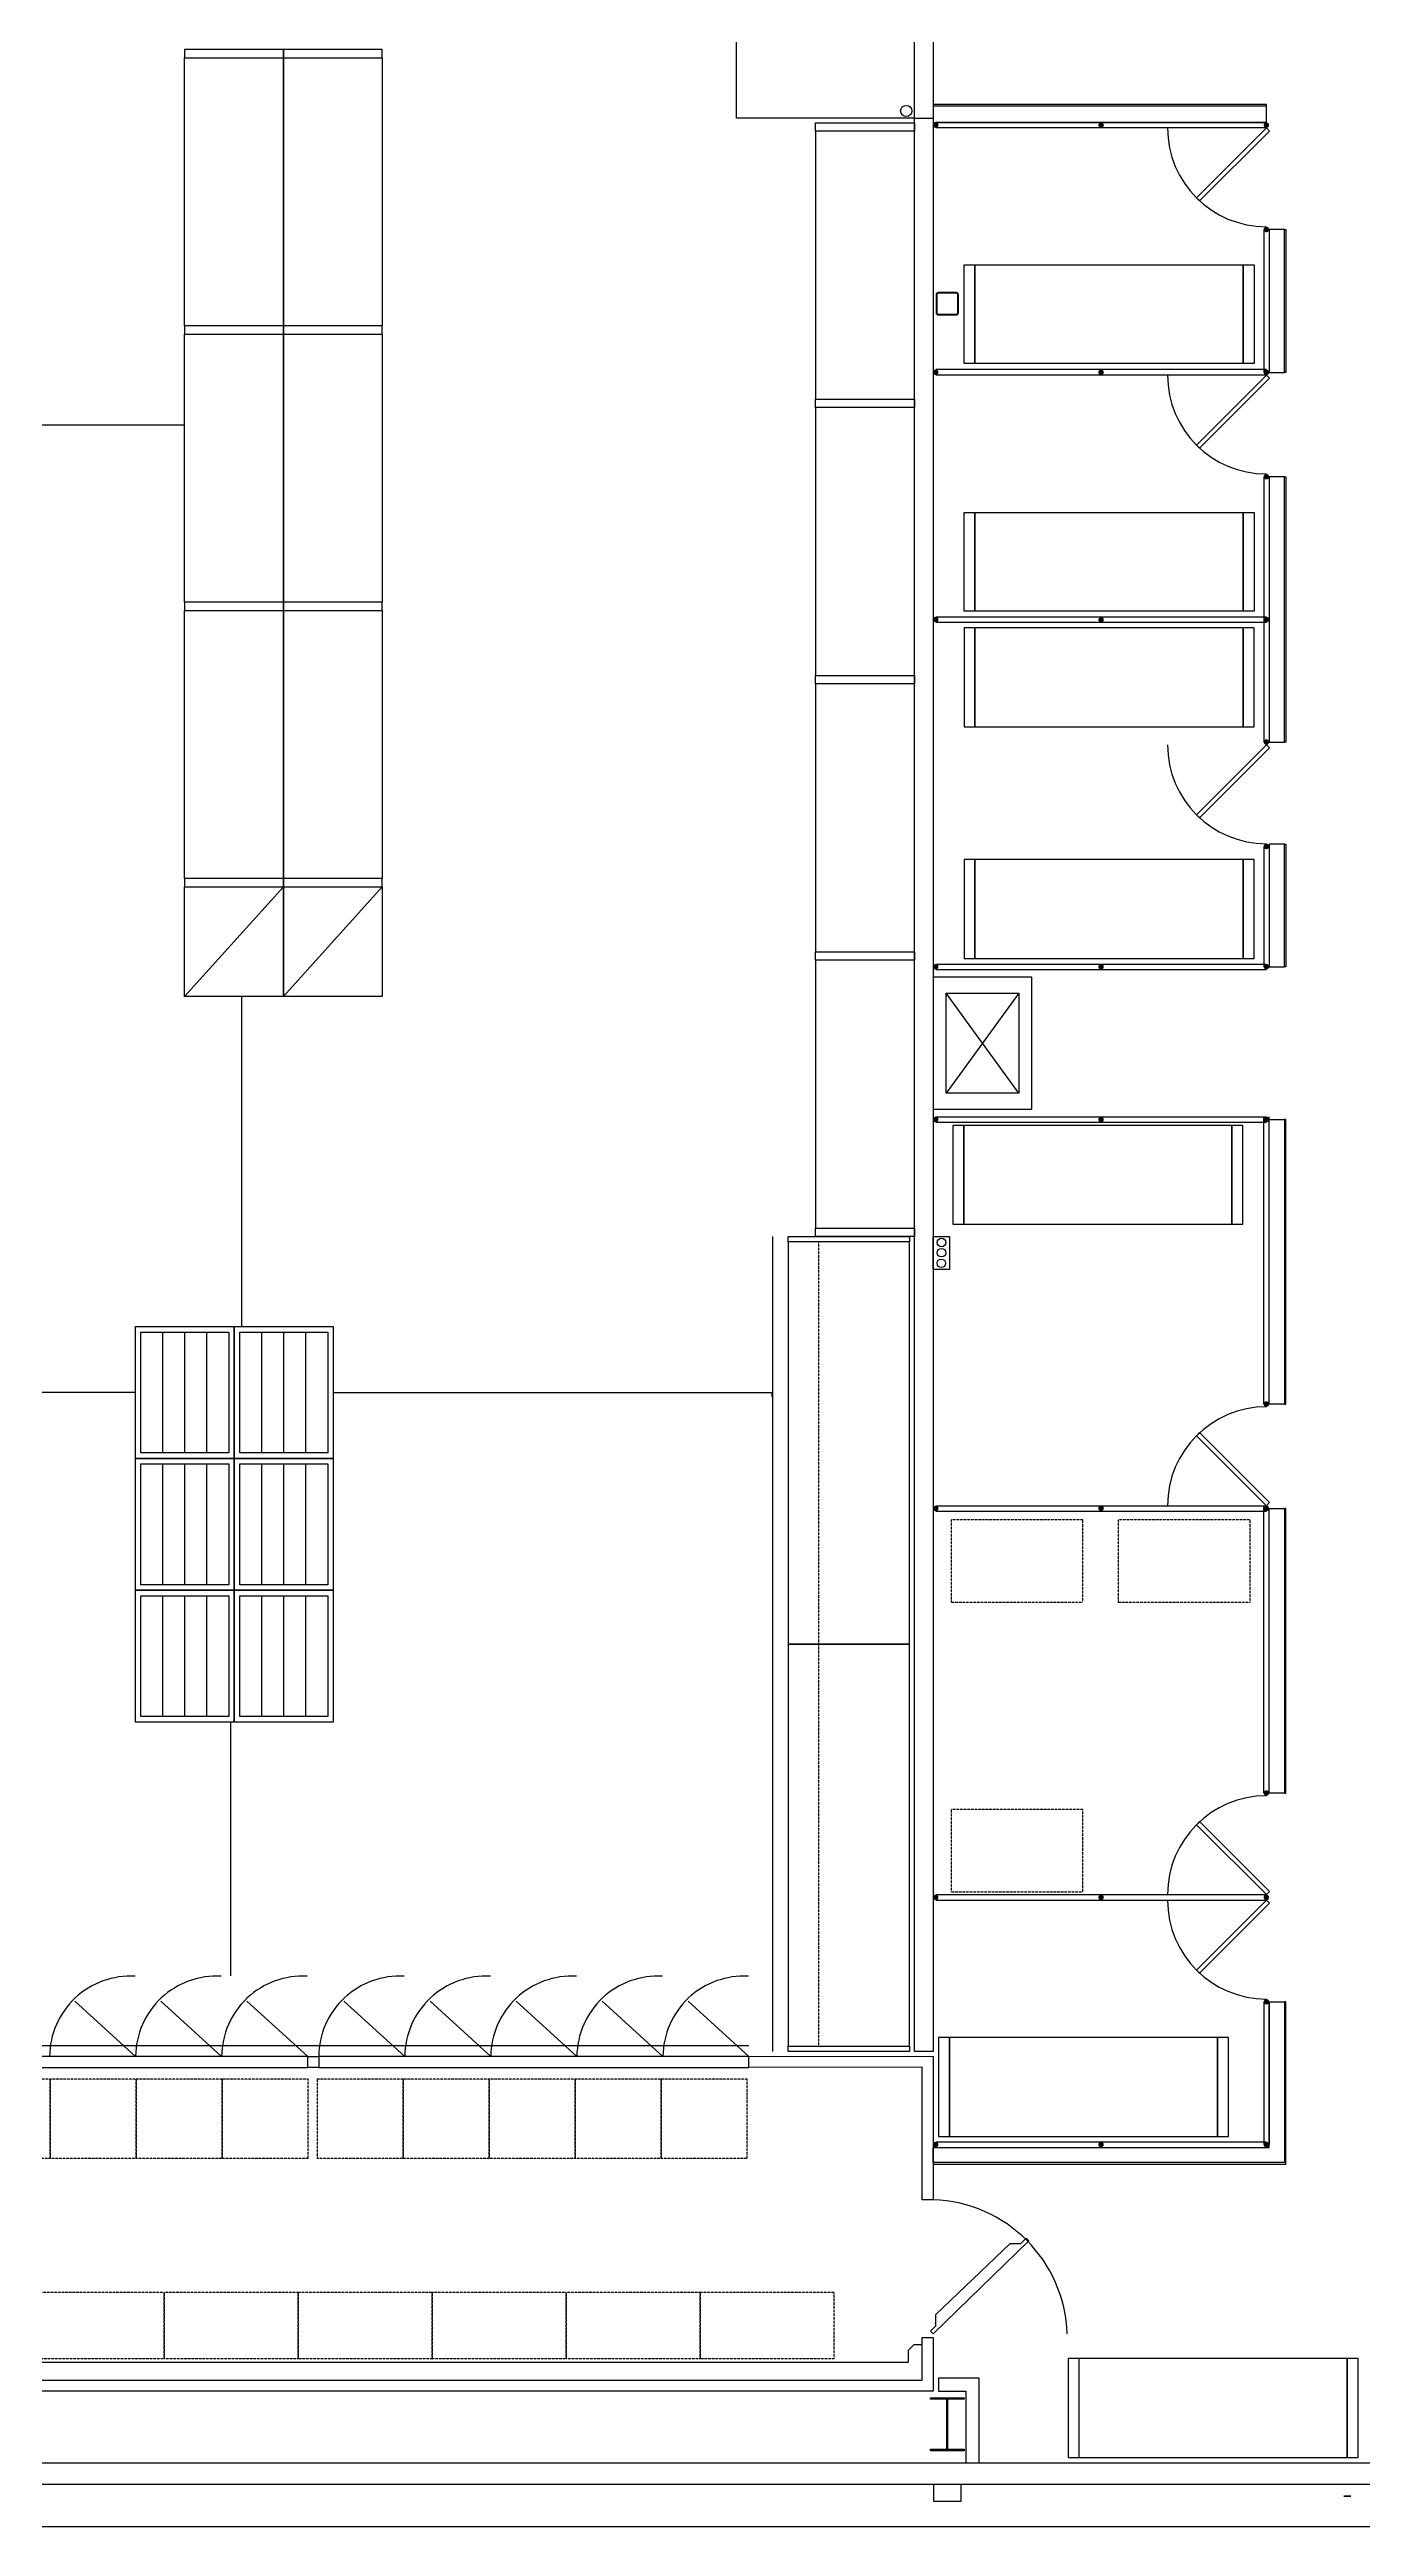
# Model space of a CAD drawing. Header units: millimetres. Extents: x -155 to 94595, y -3153 to 63413.
# Drawn here: x 65223 to 77174, y 116 to 22660 of the extents above; entities that cross this region are included whole.
import ezdxf

# ---------------------------------------------------------------- set-up
doc = ezdxf.new("R2010")
doc.units = ezdxf.units.MM
for name, pattern in [('REFERENCIA CAMPECHE$0$Ca-mx-xgroc$0$DASHED2', [0.375, 0.25, -0.125]), ('REFERENCIA CAMPECHE$0$SO-BASE1$0$HIDDEN2', [0.1875, 0.125, -0.0625]), ('TRATTEGGIATA2', [0.375, 0.25, -0.125])]:
    doc.linetypes.add(name, pattern=pattern)
for name, color, linetype in [('2', 193, 'Continuous'), ('3', 145, 'Continuous'), ('4', 251, 'Continuous'), ('5', 1, 'TRATTEGGIATA2'), ('6', 253, 'Continuous'), ('door', 252, 'Continuous'), ('int', 185, 'Continuous'), ('section', 2, 'Continuous'), ('wall', 5, 'Continuous')]:
    doc.layers.add(name, color=color, linetype=linetype)
doc.styles.add('REFERENCIA CAMPECHE$0$LETRITAS', font='ROMAN1.shx', dxfattribs={"width": 1.2, "height": 0.225})
doc.dimstyles.new('arch', dxfattribs={"dimtxt": 0.18, "dimasz": 0.18, "dimexe": 0.18, "dimexo": 0.0625, "dimgap": 0.09, "dimtad": 0, "dimtih": 1, "dimtoh": 1, "dimdec": 4, "dimzin": 0, "dimdsep": 46, "dimtxsty": 'Standard', "dimblk": 'OBLIQUE', "dimcen": 0.09, "dimclrt": 256, "dimadec": 0, "dimazin": 0, "dimtfac": 1, "dimtdec": 4, "dimtofl": 0, "dimtmove": 0, "dimatfit": 3, "dimldrblk": 'OBLIQUE', "dimfxl": 1, "dimtolj": 1, "dimtzin": 0, "dimarcsym": 0})

# ---------------------------------------------------------------- blocks, each defined once
blk = doc.blocks.new('_Oblique')
at = {"color": 0, "linetype": 'ByBlock', "lineweight": -2}
blk.add_line((-0.5, -0.5), (0.5, 0.5), dxfattribs=at)
blk = doc.blocks.new('*D197')
at = {"layer": '6', "color": 0, "lineweight": -2}
blk.add_line((66452, 19242), (64652, 19242), dxfattribs=at)
at = {"layer": 'Defpoints', "color": 0}
for p in [(64652, 19242), (64652, 19242), (66452, 19242)]:
    blk.add_point(p, dxfattribs=at)
at = {"layer": '6', "color": 0, "lineweight": -2, "xscale": 0.3, "yscale": 0.3, "zscale": 0.3, "rotation": 180}
blk.add_blockref('_Oblique', (64652, 19242), dxfattribs=at)
at = {"layer": '6', "color": 0, "lineweight": -2, "xscale": 0.3, "yscale": 0.3, "zscale": 0.3}
blk.add_blockref('_Oblique', (66452, 19242), dxfattribs=at)
at = {"layer": '6', "insert": (65552, 19242), "char_height": 0.225, "attachment_point": 5, "style": 'REFERENCIA CAMPECHE$0$LETRITAS'}
blk.add_mtext('\\A1;1800.00', dxfattribs=at)
blk = doc.blocks.new('*D220')
at = {"layer": '6', "color": 0, "lineweight": -2}
blk.add_line((66873, 5128), (66873, 7437), dxfattribs=at)
at = {"layer": 'Defpoints', "color": 0}
for p in [(66873, 7437), (66873, 7437), (66873, 5128)]:
    blk.add_point(p, dxfattribs=at)
at = {"layer": '6', "color": 0, "lineweight": -2, "xscale": 0.3, "yscale": 0.3, "zscale": 0.3}
for p, rotation in [((66873, 7437), 90), ((66873, 5128), 270)]:
    blk.add_blockref('_Oblique', p, dxfattribs=dict(at, rotation=rotation))
at = {"layer": '6', "insert": (66873, 6282), "char_height": 0.225, "attachment_point": 5, "rotation": 90, "style": 'REFERENCIA CAMPECHE$0$LETRITAS'}
blk.add_mtext('\\A1;2309.32', dxfattribs=at)
blk = doc.blocks.new('*D221')
at = {"layer": '6', "color": 0, "lineweight": -2}
blk.add_line((66973, 11037), (66973, 14040), dxfattribs=at)
at = {"layer": 'Defpoints', "color": 0}
for p in [(66973, 14040), (66973, 14040), (67662, 11037)]:
    blk.add_point(p, dxfattribs=at)
at = {"layer": '6', "color": 0, "lineweight": -2, "xscale": 0.3, "yscale": 0.3, "zscale": 0.3}
for p, rotation in [((66973, 14040), 90), ((66973, 11037), 270)]:
    blk.add_blockref('_Oblique', p, dxfattribs=dict(at, rotation=rotation))
at = {"layer": '6', "insert": (66973, 12539), "char_height": 0.225, "attachment_point": 5, "rotation": 90, "style": 'REFERENCIA CAMPECHE$0$LETRITAS'}
blk.add_mtext('\\A1;3003.01', dxfattribs=at)
blk = doc.blocks.new('*D343')
at = {"layer": '6', "color": 0, "lineweight": -2}
blk.add_line((66005, 10437), (64004, 10437), dxfattribs=at)
at = {"layer": 'Defpoints', "color": 0}
for p in [(64004, 10437), (64004, 10437), (66005, 10437)]:
    blk.add_point(p, dxfattribs=at)
at = {"layer": '6', "color": 0, "lineweight": -2, "xscale": 0.3, "yscale": 0.3, "zscale": 0.3, "rotation": 180}
blk.add_blockref('_Oblique', (64004, 10437), dxfattribs=at)
at = {"layer": '6', "color": 0, "lineweight": -2, "xscale": 0.3, "yscale": 0.3, "zscale": 0.3}
blk.add_blockref('_Oblique', (66005, 10437), dxfattribs=at)
at = {"layer": '6', "insert": (65004, 10437), "char_height": 0.225, "attachment_point": 5, "style": 'REFERENCIA CAMPECHE$0$LETRITAS'}
blk.add_mtext('\\A1;2000.87', dxfattribs=at)
blk = doc.blocks.new('*D344')
at = {"layer": '6', "color": 0, "lineweight": -2}
for p, q in [((67805, 10438), (67805, 10438)), ((67805, 10438), (71802, 10438)), ((71802, 10397), (71802, 10438))]:
    blk.add_line(p, q, dxfattribs=at)
at = {"layer": 'Defpoints', "color": 0}
for p in [(67805, 10438), (71802, 10438), (71802, 10396)]:
    blk.add_point(p, dxfattribs=at)
at = {"layer": '6', "color": 0, "lineweight": -2, "xscale": 0.36, "yscale": 0.36, "zscale": 0.36, "rotation": 180}
blk.add_blockref('_Oblique', (67805, 10438), dxfattribs=at)
at = {"layer": '6', "color": 0, "lineweight": -2, "xscale": 0.36, "yscale": 0.36, "zscale": 0.36}
blk.add_blockref('_Oblique', (71802, 10438), dxfattribs=at)
at = {"layer": '6', "insert": (69803, 10438), "char_height": 0.225, "attachment_point": 5, "style": 'REFERENCIA CAMPECHE$0$LETRITAS'}
blk.add_mtext('\\A1;3997.09', dxfattribs=at)
blk = doc.blocks.new('*D355')
at = {"layer": '6', "color": 0, "lineweight": -2}
for p, q in [((73094, 25037), (71477, 25037)), ((71477, 22037), (71477, 25037)), ((73094, 22037), (71477, 22037))]:
    blk.add_line(p, q, dxfattribs=at)
at = {"layer": 'Defpoints', "color": 0}
for p in [(71477, 25037), (73095, 25037), (73095, 22037)]:
    blk.add_point(p, dxfattribs=at)
at = {"layer": '6', "color": 0, "lineweight": -2, "xscale": 0.36, "yscale": 0.36, "zscale": 0.36}
for p, rotation in [((71477, 25037), 90), ((71477, 22037), 270)]:
    blk.add_blockref('_Oblique', p, dxfattribs=dict(at, rotation=rotation))
at = {"layer": '6', "insert": (71477, 23537), "char_height": 0.225, "attachment_point": 5, "rotation": 90, "style": 'REFERENCIA CAMPECHE$0$LETRITAS'}
blk.add_mtext('\\A1;3000.00', dxfattribs=at)

msp = doc.modelspace()

# ---------------------------------------------------------------- linework, layer by layer
at = {"layer": '2'}
for p, q in [((66451.775, 20145.525), (66451.775, 22583.925)), ((66451.775, 22583.925), (67351.775, 22583.925)), ((67351.775, 20145.525), (67351.775, 22583.925)), ((67351.775, 22583.925), (68251.775, 22583.925)), ((67351.775, 22583.925), (67351.775, 20145.525)), ((68251.775, 22583.925), (68251.775, 20145.525)), ((73094.852, 21916.41), (72194.852, 21916.41)), ((72194.852, 21916.41), (72194.852, 19478.01)), ((73094.852, 19478.01), (73094.852, 21916.41)), ((67351.775, 20145.525), (66451.775, 20145.525)), ((66451.775, 17630.925), (66451.775, 20069.325)), ((66451.775, 20069.325), (67351.775, 20069.325)), ((68251.775, 20145.525), (67351.775, 20145.525)), ((67351.775, 17630.925), (67351.775, 20069.325)), ((67351.775, 20069.325), (68251.775, 20069.325)), ((67351.775, 20069.325), (67351.775, 17630.925)), ((68251.775, 20069.325), (68251.775, 17630.925)), ((72194.852, 19478.01), (73094.852, 19478.01)), ((73094.852, 19401.81), (72194.852, 19401.81)), ((72194.852, 19401.81), (72194.852, 16963.41)), ((73094.852, 16963.41), (73094.852, 19401.81)), ((67351.775, 17630.925), (66451.775, 17630.925)), ((68251.775, 17630.925), (67351.775, 17630.925)), ((66451.775, 15116.325), (66451.775, 17554.725)), ((66451.775, 17554.725), (67351.775, 17554.725)), ((67351.775, 15116.325), (67351.775, 17554.725)), ((67351.775, 17554.725), (68251.775, 17554.725)), ((67351.775, 17554.725), (67351.775, 15116.325)), ((68251.775, 17554.725), (68251.775, 15116.325)), ((72194.852, 16963.41), (73094.852, 16963.41)), ((73094.852, 16887.21), (72194.852, 16887.21)), ((72194.852, 16887.21), (72194.852, 14448.81)), ((73094.852, 14448.81), (73094.852, 16887.21)), ((67351.775, 15116.325), (66451.775, 15116.325)), ((68251.775, 15116.325), (67351.775, 15116.325)), ((66451.775, 14040.125), (66451.775, 15040.125)), ((66451.775, 15040.125), (67351.775, 15040.125)), ((67351.775, 15040.125), (66451.775, 14040.125)), ((67351.775, 14040.125), (67351.775, 15040.125)), ((67351.775, 15040.125), (68251.775, 15040.125)), ((68251.775, 15040.125), (67351.775, 14040.125)), ((67351.775, 15040.125), (67351.775, 14040.125)), ((68251.775, 15040.125), (68251.775, 14040.125)), ((72194.852, 14448.81), (73094.852, 14448.81)), ((73094.852, 14372.61), (72194.852, 14372.61)), ((72194.852, 14372.61), (72194.852, 11934.21)), ((73094.852, 11934.21), (73094.852, 14372.61)), ((67351.775, 14040.125), (66451.775, 14040.125)), ((68251.775, 14040.125), (67351.775, 14040.125)), ((72194.852, 11934.21), (73094.852, 11934.21)), ((66004.775, 9837.114), (66004.775, 11037.114)), ((66004.775, 11037.114), (66904.775, 11037.114)), ((66054.775, 9887.114), (66054.775, 10987.114)), ((66054.775, 10987.114), (66854.775, 10987.114)), ((66254.775, 9887.114), (66254.775, 10987.114)), ((66454.775, 9887.114), (66454.775, 10987.114)), ((66654.775, 9887.114), (66654.775, 10987.114)), ((66854.775, 10987.114), (66854.775, 9887.114)), ((66904.775, 9837.114), (66904.775, 11037.114)), ((66904.775, 11037.114), (67804.775, 11037.114)), ((66904.775, 11037.114), (66904.775, 9837.114)), ((66954.775, 9887.114), (66954.775, 10987.114)), ((66954.775, 10987.114), (67754.775, 10987.114)), ((67154.775, 9887.114), (67154.775, 10987.114)), ((67354.775, 9887.114), (67354.775, 10987.114)), ((67554.775, 9887.114), (67554.775, 10987.114)), ((67754.775, 10987.114), (67754.775, 9887.114)), ((67804.775, 11037.114), (67804.775, 9837.114)), ((66004.775, 8637.114), (66004.775, 9837.114)), ((66004.775, 9837.114), (66904.775, 9837.114)), ((66904.775, 9837.114), (66004.775, 9837.114)), ((66854.775, 9887.114), (66054.775, 9887.114)), ((66054.775, 8687.114), (66054.775, 9787.114)), ((66054.775, 9787.114), (66854.775, 9787.114)), ((66254.775, 8687.114), (66254.775, 9787.114)), ((66454.775, 8687.114), (66454.775, 9787.114)), ((66654.775, 8687.114), (66654.775, 9787.114)), ((66854.775, 9787.114), (66854.775, 8687.114)), ((66904.775, 8637.114), (66904.775, 9837.114)), ((66904.775, 9837.114), (67804.775, 9837.114)), ((66904.775, 9837.114), (66904.775, 8637.114)), ((67804.775, 9837.114), (66904.775, 9837.114)), ((67754.775, 9887.114), (66954.775, 9887.114)), ((66954.775, 8687.114), (66954.775, 9787.114)), ((66954.775, 9787.114), (67754.775, 9787.114)), ((67154.775, 8687.114), (67154.775, 9787.114)), ((67354.775, 8687.114), (67354.775, 9787.114)), ((67554.775, 8687.114), (67554.775, 9787.114)), ((67754.775, 9787.114), (67754.775, 8687.114)), ((67804.775, 9837.114), (67804.775, 8637.114)), ((66004.775, 7437.114), (66004.775, 8637.114)), ((66004.775, 8637.114), (66904.775, 8637.114)), ((66904.775, 8637.114), (66004.775, 8637.114)), ((66854.775, 8687.114), (66054.775, 8687.114)), ((66054.775, 7487.114), (66054.775, 8587.114)), ((66054.775, 8587.114), (66854.775, 8587.114)), ((66254.775, 7487.114), (66254.775, 8587.114)), ((66454.775, 7487.114), (66454.775, 8587.114)), ((66654.775, 7487.114), (66654.775, 8587.114)), ((66854.775, 8587.114), (66854.775, 7487.114)), ((67804.775, 8637.114), (66904.775, 8637.114)), ((66904.775, 7437.114), (66904.775, 8637.114)), ((66904.775, 8637.114), (67804.775, 8637.114)), ((66904.775, 8637.114), (66904.775, 7437.114)), ((67754.775, 8687.114), (66954.775, 8687.114)), ((66954.775, 7487.114), (66954.775, 8587.114)), ((66954.775, 8587.114), (67754.775, 8587.114)), ((67154.775, 7487.114), (67154.775, 8587.114)), ((67354.775, 7487.114), (67354.775, 8587.114)), ((67554.775, 7487.114), (67554.775, 8587.114)), ((67754.775, 8587.114), (67754.775, 7487.114)), ((67804.775, 8637.114), (67804.775, 7437.114)), ((66854.775, 7487.114), (66054.775, 7487.114)), ((67754.775, 7487.114), (66954.775, 7487.114)), ((66904.775, 7437.114), (66004.775, 7437.114)), ((67804.775, 7437.114), (66904.775, 7437.114))]:
    msp.add_line(p, q, dxfattribs=at)
at = {"layer": '3'}
for p, q in [((71804.567, 11858.01), (71804.567, 4438.01)), ((47776.709, 4494.961), (71589.243, 4494.961))]:
    msp.add_line(p, q, dxfattribs=at)
at = {"layer": '4'}
for p, q in [((77009.437, 387.642), (77009.437, 397.53)), ((77012.8, 387.642), (77012.8, 397.53)), ((77017.843, 387.642), (77017.843, 397.53)), ((77022.467, 387.642), (77022.467, 397.53)), ((77029.192, 387.642), (77029.192, 397.53)), ((77037.379, 387.642), (77037.379, 397.53)), ((77045.566, 387.642), (77045.566, 397.53)), ((77052.291, 387.642), (77052.291, 397.53)), ((77056.914, 387.642), (77056.914, 397.53)), ((77061.958, 387.642), (77061.958, 397.53)), ((77065.321, 387.642), (77065.321, 397.53))]:
    msp.add_line(p, q, dxfattribs=at)
for points in [[(73264.853, 13016.989), (74164.853, 13016.989), (74164.853, 14216.989), (73264.853, 14216.989)], [(74044.853, 14071.989), (74044.853, 13161.989), (73384.853, 13161.989), (73384.853, 14071.989)], [(73269.86, 346.989), (73519.86, 346.989), (73519.86, 496.989), (73269.86, 496.989)]]:
    msp.add_lwpolyline(points, close=True, dxfattribs=at)
for points in [[(74044.853, 13161.989), (73384.853, 14071.989)], [(74044.853, 14071.989), (73384.853, 13161.989)]]:
    msp.add_lwpolyline(points, dxfattribs=at)
at = {"layer": '5'}
for p, q in [((72225.006, 8148.01), (72225.006, 11808.01)), ((72225.006, 4488.01), (72225.006, 8148.01))]:
    msp.add_line(p, q, dxfattribs=at)
at = {"layer": '5', "linetype": 'REFERENCIA CAMPECHE$0$SO-BASE1$0$HIDDEN2', "ltscale": 3}
msp.add_lwpolyline([(37244.86, 116.489), (94584.86, 116.489), (94584.86, 19756.989)], dxfattribs=at)
at = {"layer": '5'}
for points in [[(73429.803, 9279.089), (73429.803, 8529.089), (74629.803, 8529.089), (74629.803, 9279.089)], [(74950.706, 9279.089), (74950.706, 8529.089), (76150.706, 8529.089), (76150.706, 9279.089)], [(73429.803, 6642.203), (73429.803, 5892.203), (74629.803, 5892.203), (74629.803, 6642.203)]]:
    msp.add_lwpolyline(points, close=True, dxfattribs=at)
at = {"layer": 'door'}
for points in [[(76299.859, 21946.988), (75663.462, 21310.592), (75691.747, 21282.308), (76328.143, 21918.704)], [(76299.859, 19696.988), (75663.462, 19060.592), (75691.747, 19032.308), (76328.143, 19668.704)], [(76299.859, 16331.989), (75663.463, 15695.593), (75691.747, 15667.309), (76328.143, 16303.705)], [(76299.86, 9406.989), (75663.464, 10043.385), (75691.748, 10071.67), (76328.144, 9435.274)], [(76299.86, 5866.989), (75663.464, 6503.385), (75691.748, 6531.67), (76328.144, 5895.274)], [(76299.86, 5816.989), (75663.464, 5180.593), (75691.748, 5152.309), (76328.144, 5788.705)], [(74064.694, 2692.64), (74113.766, 2741.712), (74138.291, 2717.166), (73265.164, 1868.378), (73240.639, 1892.924), (73289.69, 1941.975), (73289.69, 2045.985), (73966.571, 2692.64)]]:
    msp.add_lwpolyline(points, close=True, dxfattribs=at)
for centre, radius, start, end in [((76299.859, 21946.988), 900, 180, 270), ((76299.859, 19696.988), 900, 180, 270), ((76299.859, 16331.989), 900, 180, 270), ((76299.86, 9406.989), 900, 90, 180), ((76299.86, 5866.989), 900, 90, 180), ((76299.86, 5816.989), 900, 180, 270), ((73227.807, 1831.668), 1257.893, 1.6723073, 88.3006083)]:
    msp.add_arc(centre, radius, start, end, dxfattribs=at)
at = {"layer": 'int'}
for p, q in [((73095.093, 22036.969), (73095.093, 25036.989)), ((73264.844, 25036.989), (73265.071, 22036.988)), ((67351.775, 22660.125), (66451.775, 22660.125)), ((66451.775, 22660.125), (66451.775, 22583.925)), ((66451.775, 22583.925), (67351.775, 22583.925)), ((67351.775, 22583.925), (67351.775, 22660.125)), ((68251.775, 22660.125), (67351.775, 22660.125)), ((67351.775, 22660.125), (67351.775, 22583.925)), ((67351.775, 22583.925), (68251.775, 22583.925)), ((68251.775, 22583.925), (68251.775, 22660.125)), ((76299.859, 22159.688), (73264.856, 22159.686)), ((73264.856, 22159.686), (73264.856, 21996.992)), ((73264.856, 22146.986), (76299.859, 22146.988)), ((76299.859, 21996.988), (76299.859, 22159.688)), ((72194.852, 21916.41), (72194.852, 21992.61)), ((72194.852, 21992.61), (73094.852, 21992.61)), ((73094.852, 21916.41), (72194.852, 21916.41)), ((73094.852, 21992.61), (73094.852, 21916.41)), ((73264.856, 21996.986), (76299.859, 21996.988)), ((76463.758, 21021.988), (76324.858, 21021.988)), ((76324.858, 21021.988), (76324.859, 19721.988)), ((76463.759, 19721.988), (76463.758, 21021.988)), ((76463.758, 21021.988), (76476.458, 21021.988)), ((76463.759, 19721.988), (76463.758, 21021.988)), ((76476.458, 21021.988), (76476.459, 19721.988)), ((73546.979, 19801.719), (73546.979, 20701.719)), ((73546.979, 20701.719), (73646.979, 20701.719)), ((73646.979, 19801.719), (73646.979, 20701.719)), ((73646.979, 20701.719), (76086.979, 20701.719)), ((73646.979, 20701.719), (73646.979, 19801.719)), ((76086.979, 19801.719), (76086.979, 20701.719)), ((76086.979, 20701.719), (76186.979, 20701.719)), ((76086.979, 20701.719), (76086.979, 19801.719)), ((76186.979, 20701.719), (76186.979, 19801.719)), ((67351.775, 20145.525), (66451.775, 20145.525)), ((66451.775, 20145.525), (66451.775, 20069.325)), ((66451.775, 20069.325), (67351.775, 20069.325)), ((67351.775, 20069.325), (67351.775, 20145.525)), ((68251.775, 20145.525), (67351.775, 20145.525)), ((67351.775, 20145.525), (67351.775, 20069.325)), ((67351.775, 20069.325), (68251.775, 20069.325)), ((68251.775, 20069.325), (68251.775, 20145.525)), ((73646.979, 19801.719), (73546.979, 19801.719)), ((76086.979, 19801.719), (73646.979, 19801.719)), ((76186.979, 19801.719), (76086.979, 19801.719)), ((76324.859, 19721.988), (76463.759, 19721.988)), ((76476.459, 19721.988), (76463.759, 19721.988)), ((72194.852, 19401.81), (72194.852, 19478.01)), ((72194.852, 19478.01), (73094.852, 19478.01)), ((73094.852, 19401.81), (72194.852, 19401.81)), ((73094.852, 19478.01), (73094.852, 19401.81)), ((76463.759, 18771.988), (76324.859, 18771.988)), ((76324.859, 18771.988), (76324.859, 16356.989)), ((76463.759, 16356.989), (76463.759, 18771.988)), ((76463.759, 16356.989), (76463.759, 18771.988)), ((76463.759, 18771.988), (76476.459, 18771.988)), ((76476.459, 18771.988), (76476.459, 16356.989)), ((73546.979, 17546.989), (73546.979, 18446.989)), ((73546.979, 18446.989), (73646.979, 18446.989)), ((73646.979, 17546.989), (73646.979, 18446.989)), ((73646.979, 18446.989), (76086.979, 18446.989)), ((73646.979, 18446.989), (73646.979, 17546.989)), ((76086.979, 17546.989), (76086.979, 18446.989)), ((76086.979, 18446.989), (76186.979, 18446.989)), ((76086.979, 18446.989), (76086.979, 17546.989)), ((76186.979, 18446.989), (76186.979, 17546.989)), ((67351.775, 17630.925), (66451.775, 17630.925)), ((66451.775, 17630.925), (66451.775, 17554.725)), ((67351.775, 17554.725), (67351.775, 17630.925)), ((68251.775, 17630.925), (67351.775, 17630.925)), ((67351.775, 17630.925), (67351.775, 17554.725)), ((68251.775, 17554.725), (68251.775, 17630.925)), ((66451.775, 17554.725), (67351.775, 17554.725)), ((67351.775, 17554.725), (68251.775, 17554.725)), ((73646.979, 17546.989), (73546.979, 17546.989)), ((73646.979, 17396.989), (73546.979, 17396.989)), ((73546.979, 17396.989), (73546.979, 16496.989)), ((76086.979, 17546.989), (73646.979, 17546.989)), ((76086.979, 17396.989), (73646.979, 17396.989)), ((73646.979, 17396.989), (73646.979, 16496.989)), ((73646.979, 16496.989), (73646.979, 17396.989)), ((76186.979, 17546.989), (76086.979, 17546.989)), ((76186.979, 17396.989), (76086.979, 17396.989)), ((76086.979, 17396.989), (76086.979, 16496.989)), ((76086.979, 16496.989), (76086.979, 17396.989)), ((76186.979, 16496.989), (76186.979, 17396.989)), ((72194.852, 16887.21), (72194.852, 16963.41)), ((72194.852, 16963.41), (73094.852, 16963.41)), ((73094.852, 16963.41), (73094.852, 16887.21)), ((73094.852, 16887.21), (72194.852, 16887.21)), ((73546.979, 16496.989), (73646.979, 16496.989)), ((73646.979, 16496.989), (76086.979, 16496.989)), ((76086.979, 16496.989), (76186.979, 16496.989)), ((76324.859, 16356.989), (76463.759, 16356.989)), ((76476.459, 16356.989), (76463.759, 16356.989)), ((76463.759, 15426.989), (76324.859, 15426.989)), ((76324.859, 15426.989), (76324.859, 14311.989)), ((76463.759, 14311.989), (76463.759, 15426.989)), ((76463.759, 15426.989), (76476.459, 15426.989)), ((76463.759, 14311.989), (76463.759, 15426.989)), ((76476.459, 15426.989), (76476.459, 14311.989)), ((67351.775, 15116.325), (66451.775, 15116.325)), ((66451.775, 15116.325), (66451.775, 15040.125)), ((67351.775, 15040.125), (67351.775, 15116.325)), ((68251.775, 15116.325), (67351.775, 15116.325)), ((67351.775, 15116.325), (67351.775, 15040.125)), ((68251.775, 15040.125), (68251.775, 15116.325)), ((73646.979, 15286.989), (73546.979, 15286.989)), ((73546.979, 15286.989), (73546.979, 14386.989)), ((76086.979, 15286.989), (73646.979, 15286.989)), ((73646.979, 15286.989), (73646.979, 14386.989)), ((73646.979, 14386.989), (73646.979, 15286.989)), ((76186.979, 15286.989), (76086.979, 15286.989)), ((76086.979, 15286.989), (76086.979, 14386.989)), ((76086.979, 14386.989), (76086.979, 15286.989)), ((76186.979, 14386.989), (76186.979, 15286.989)), ((66451.775, 15040.125), (67351.775, 15040.125)), ((67351.775, 15040.125), (68251.775, 15040.125)), ((72194.852, 14372.61), (72194.852, 14448.81)), ((72194.852, 14448.81), (73094.852, 14448.81)), ((73094.852, 14448.81), (73094.852, 14372.61)), ((73094.852, 14372.61), (72194.852, 14372.61)), ((73546.979, 14386.989), (73646.979, 14386.989)), ((73646.979, 14386.989), (76086.979, 14386.989)), ((76086.979, 14386.989), (76186.979, 14386.989)), ((76324.859, 14311.989), (76463.759, 14311.989)), ((76476.459, 14311.989), (76463.759, 14311.989)), ((73384.853, 13161.989), (73384.853, 14071.989)), ((73384.853, 14071.989), (74044.853, 14071.989)), ((74044.853, 13161.989), (73384.853, 14071.989)), ((74044.853, 14071.989), (73384.853, 13161.989)), ((74044.853, 14071.989), (74044.853, 13161.989)), ((74044.853, 13161.989), (73384.853, 13161.989)), ((73544.138, 12868.793), (73444.138, 12868.793)), ((73444.138, 12868.793), (73444.138, 11968.793)), ((75984.138, 12868.793), (73544.138, 12868.793)), ((73544.138, 12868.793), (73544.138, 11968.793)), ((73544.138, 11968.793), (73544.138, 12868.793)), ((76084.138, 12868.793), (75984.138, 12868.793)), ((75984.138, 12868.793), (75984.138, 11968.793)), ((75984.138, 11968.793), (75984.138, 12868.793)), ((76084.138, 11968.793), (76084.138, 12868.793)), ((76324.859, 10331.989), (76324.86, 12921.989)), ((76324.86, 12921.989), (76463.76, 12921.989)), ((76463.76, 12921.989), (76463.759, 10331.989)), ((76463.76, 12921.989), (76463.759, 10331.989)), ((76476.46, 12921.989), (76463.76, 12921.989)), ((76476.459, 10331.989), (76476.46, 12921.989)), ((73444.138, 11968.793), (73544.138, 11968.793)), ((73544.138, 11968.793), (75984.138, 11968.793)), ((75984.138, 11968.793), (76084.138, 11968.793)), ((71946.106, 11808.01), (71946.106, 8148.01)), ((73051.006, 11808.01), (71946.106, 11808.01)), ((72194.852, 11858.01), (72194.852, 11934.21)), ((72194.852, 11934.21), (73094.852, 11934.21)), ((73094.852, 11858.01), (72194.852, 11858.01)), ((73051.006, 8148.01), (73051.006, 11808.01)), ((73094.852, 11934.21), (73094.852, 11858.01)), ((76463.759, 10331.989), (76324.859, 10331.989)), ((76463.759, 10331.989), (76476.459, 10331.989)), ((76324.86, 6791.989), (76324.86, 9381.989)), ((76324.86, 9381.989), (76463.76, 9381.989)), ((76463.76, 9381.989), (76463.76, 6791.989)), ((76476.46, 9381.989), (76463.76, 9381.989)), ((76463.76, 9381.989), (76463.76, 6791.989)), ((76476.46, 6791.989), (76476.46, 9381.989)), ((71946.106, 8148.01), (71946.106, 4488.01)), ((73051.006, 8148.01), (71946.106, 8148.01)), ((71946.106, 8148.01), (73051.006, 8148.01)), ((73051.006, 4488.01), (73051.006, 8148.01)), ((76463.76, 6791.989), (76324.86, 6791.989)), ((76463.76, 6791.989), (76476.46, 6791.989)), ((66005.91, 4394.961), (65452.801, 4898.069)), ((66789.243, 4394.961), (66236.134, 4898.069)), ((67572.576, 4394.961), (67019.468, 4898.069)), ((68455.91, 4394.961), (67902.801, 4898.069)), ((69239.243, 4394.961), (68686.134, 4898.069)), ((70022.576, 4394.961), (69469.468, 4898.069)), ((70805.91, 4394.961), (70252.801, 4898.069)), ((71589.243, 4394.961), (71036.134, 4898.069)), ((76324.86, 3566.991), (76324.86, 4891.989)), ((76324.86, 4891.989), (76463.76, 4891.989)), ((76463.76, 4891.989), (76463.76, 3428.091)), ((76476.46, 4891.989), (76463.76, 4891.989)), ((76463.76, 4891.989), (76463.76, 3428.091)), ((76476.46, 3415.391), (76476.46, 4891.989)), ((73414.856, 4566.989), (73314.856, 4566.989)), ((73314.856, 4566.989), (73314.856, 3666.989)), ((75854.856, 4566.989), (73414.856, 4566.989)), ((73414.856, 4566.989), (73414.856, 3666.989)), ((73414.856, 3666.989), (73414.856, 4566.989)), ((75954.856, 4566.989), (75854.856, 4566.989)), ((75854.856, 4566.989), (75854.856, 3666.989)), ((75854.856, 3666.989), (75854.856, 4566.989)), ((75954.856, 3666.989), (75954.856, 4566.989)), ((67572.576, 4395.044), (63655.91, 4395.044)), ((63655.91, 4294.961), (67572.576, 4294.961)), ((67572.576, 4294.961), (67572.576, 4395.044)), ((71589.243, 4395.044), (67672.576, 4395.044)), ((67672.576, 4395.044), (67672.576, 4294.961)), ((67672.576, 4294.961), (71589.243, 4294.961)), ((71589.243, 4294.961), (71589.243, 4395.044)), ((71946.106, 4488.01), (73051.006, 4488.01)), ((73314.856, 3666.989), (73414.856, 3666.989)), ((73414.856, 3666.989), (75854.856, 3666.989)), ((75854.856, 3666.989), (75954.856, 3666.989)), ((73264.857, 3428.11), (73264.857, 3567.01)), ((73264.857, 3567.01), (76324.86, 3566.991)), ((76463.76, 3428.091), (73264.857, 3428.11)), ((76463.76, 3428.091), (73264.857, 3428.11)), ((73264.857, 3428.11), (73264.857, 3415.41)), ((73264.857, 3415.41), (76476.46, 3415.391)), ((74595.182, 1643.972), (74495.182, 1643.972)), ((74495.182, 1643.972), (74495.182, 743.972)), ((74595.182, 743.972), (74595.182, 1643.972)), ((77035.182, 1643.972), (74595.182, 1643.972)), ((77135.182, 1643.972), (77035.182, 1643.972)), ((77035.182, 1643.972), (77035.182, 743.972)), ((77035.182, 743.972), (77035.182, 1643.972)), ((77135.182, 743.972), (77135.182, 1643.972)), ((74495.182, 743.972), (77135.182, 743.972))]:
    msp.add_line(p, q, dxfattribs=at)
at = {"layer": 'int', "linetype": 'REFERENCIA CAMPECHE$0$Ca-mx-xgroc$0$DASHED2'}
for p, q in [((65228.19, 4188.638), (64444.861, 4188.638)), ((66011.519, 4188.638), (65228.19, 4188.638)), ((65228.19, 4188.638), (65228.19, 3469.634)), ((65228.19, 3469.634), (65228.19, 4188.638)), ((66794.849, 4188.638), (66011.519, 4188.638)), ((66011.519, 4188.638), (66011.519, 3469.634)), ((66011.519, 3469.634), (66011.519, 4188.638)), ((66794.849, 3469.634), (66794.849, 4188.638)), ((67578.178, 4188.638), (66794.849, 4188.638)), ((66794.849, 4188.638), (66794.849, 3469.634)), ((67578.178, 3469.634), (67578.178, 4188.638)), ((68440.976, 4188.638), (67657.647, 4188.638)), ((67657.647, 4188.638), (67657.647, 3469.634)), ((69224.306, 4188.638), (68440.976, 4188.638)), ((68440.976, 4188.638), (68440.976, 3469.634)), ((68440.976, 3469.634), (68440.976, 4188.638)), ((69224.306, 3469.634), (69224.306, 4188.638)), ((70007.635, 4188.638), (69224.306, 4188.638)), ((69224.306, 4188.638), (69224.306, 3469.634)), ((70790.964, 4188.638), (70007.635, 4188.638)), ((70007.635, 4188.638), (70007.635, 3469.634)), ((70007.635, 3469.634), (70007.635, 4188.638)), ((70790.964, 3469.634), (70790.964, 4188.638)), ((71574.294, 4188.638), (70790.964, 4188.638)), ((70790.964, 4188.638), (70790.964, 3469.634)), ((71574.294, 3469.634), (71574.294, 4188.638)), ((64444.861, 3469.634), (65228.19, 3469.634)), ((65228.19, 3469.634), (66011.519, 3469.634)), ((66011.519, 3469.634), (66794.849, 3469.634)), ((66794.849, 3469.634), (67578.178, 3469.634)), ((67657.647, 3469.634), (68440.976, 3469.634)), ((68440.976, 3469.634), (69224.306, 3469.634)), ((69224.306, 3469.634), (70007.635, 3469.634)), ((70007.635, 3469.634), (70790.964, 3469.634)), ((70790.964, 3469.634), (71574.294, 3469.634)), ((66265.576, 2246.535), (65045.532, 2246.535)), ((66265.576, 2246.535), (65045.532, 2246.535)), ((66265.576, 2246.535), (66265.576, 1646.513)), ((67485.621, 2246.535), (66265.576, 2246.535)), ((66265.576, 2246.535), (66265.576, 1646.513)), ((67485.621, 2246.535), (66265.576, 2246.535)), ((66265.576, 1646.513), (66265.576, 2246.535)), ((66265.576, 1646.513), (66265.576, 2246.535)), ((67485.621, 1646.513), (67485.621, 2246.535)), ((67485.621, 1646.513), (67485.621, 2246.535)), ((67485.621, 2246.535), (67485.621, 1646.513)), ((68705.665, 2246.535), (67485.621, 2246.535)), ((67485.621, 2246.535), (67485.621, 1646.513)), ((68705.665, 2246.535), (67485.621, 2246.535)), ((68705.665, 1646.513), (68705.665, 2246.535)), ((68705.665, 1646.513), (68705.665, 2246.535)), ((68705.665, 2246.535), (68705.665, 1646.513)), ((69925.709, 2246.535), (68705.665, 2246.535)), ((68705.665, 2246.535), (68705.665, 1646.513)), ((69925.709, 2246.535), (68705.665, 2246.535)), ((69925.709, 2246.535), (69925.709, 1646.513)), ((71145.754, 2246.535), (69925.709, 2246.535)), ((69925.709, 2246.535), (69925.709, 1646.513)), ((71145.754, 2246.535), (69925.709, 2246.535)), ((69925.709, 1646.513), (69925.709, 2246.535)), ((69925.709, 1646.513), (69925.709, 2246.535)), ((71145.754, 1646.513), (71145.754, 2246.535)), ((71145.754, 1646.513), (71145.754, 2246.535)), ((71145.754, 2246.535), (71145.754, 1646.513)), ((72365.798, 2246.535), (71145.754, 2246.535)), ((71145.754, 2246.535), (71145.754, 1646.513)), ((72365.798, 2246.535), (71145.754, 2246.535)), ((72365.798, 1646.513), (72365.798, 2246.535)), ((72365.798, 1646.513), (72365.798, 2246.535)), ((65045.532, 1646.513), (66265.576, 1646.513)), ((65045.532, 1646.513), (66265.576, 1646.513)), ((66265.576, 1646.513), (67485.621, 1646.513)), ((66265.576, 1646.513), (67485.621, 1646.513)), ((67485.621, 1646.513), (68705.665, 1646.513)), ((67485.621, 1646.513), (68705.665, 1646.513)), ((68705.665, 1646.513), (69925.709, 1646.513)), ((68705.665, 1646.513), (69925.709, 1646.513)), ((69925.709, 1646.513), (71145.754, 1646.513)), ((69925.709, 1646.513), (71145.754, 1646.513)), ((71145.754, 1646.513), (72365.798, 1646.513)), ((71145.754, 1646.513), (72365.798, 1646.513))]:
    msp.add_line(p, q, dxfattribs=at)
at = {"layer": 'int'}
msp.add_circle((73020.833, 22101.329), 50.769, dxfattribs=at)
for centre in [(65960.803, 4387.385), (66744.136, 4387.385), (67527.47, 4387.385), (68410.803, 4387.385), (69194.136, 4387.385), (69977.47, 4387.385), (70760.803, 4387.385), (71544.136, 4387.385)]:
    msp.add_arc(centre, 738.217, 86.7891944, 179.4153879, dxfattribs=at)
at = {"layer": 'section'}
for p, q in [((76274.858, 21021.988), (76274.858, 19721.988)), ((76324.858, 21021.988), (76324.858, 19721.988)), ((73289.856, 17496.989), (76299.859, 17496.989)), ((73289.856, 17446.989), (76299.859, 17446.989)), ((73289.855, 14336.989), (76299.859, 14336.989)), ((73289.855, 14286.989), (76299.859, 14286.989)), ((73289.855, 12946.989), (76299.859, 12946.989)), ((73289.855, 12896.989), (76299.859, 12896.989)), ((76274.859, 10331.989), (76274.859, 12946.989)), ((76324.859, 10331.989), (76324.859, 12946.989)), ((73289.856, 9406.989), (76299.859, 9406.989)), ((73289.856, 9356.989), (76299.859, 9356.989)), ((76274.859, 6791.989), (76274.859, 9406.989)), ((76324.859, 6791.989), (76324.859, 9381.989)), ((73289.856, 5866.989), (76299.86, 5866.989)), ((73289.856, 5816.989), (76299.86, 5816.989)), ((76274.86, 4891.989), (76274.86, 3591.989)), ((76324.86, 4891.989), (76324.86, 3591.989)), ((73289.856, 3616.989), (76299.86, 3616.989)), ((73289.856, 3566.989), (76299.86, 3566.989))]:
    msp.add_line(p, q, dxfattribs=at)
at = {"layer": 'section', "const_width": 25}
for points in [[(73302.356, 21971.988, -1), (73277.356, 21971.988, -1)], [(74807.357, 21971.988, -1), (74782.357, 21971.988, -1)], [(76312.359, 21971.988, -1), (76287.359, 21971.988, -1)], [(76312.359, 21021.988, -1), (76287.359, 21021.988, -1)], [(73302.356, 19721.988, -1), (73277.356, 19721.988, -1)], [(74807.357, 19722.379, -1), (74782.357, 19722.379, -1)], [(76312.359, 19721.988, -1), (76287.359, 19721.988, -1)], [(76312.359, 19721.988, 1), (76287.359, 19721.988, 1)], [(76299.859, 18759.488, 1), (76299.859, 18784.488, 1)], [(73302.356, 17471.989, -1), (73277.356, 17471.989, -1)], [(74807.357, 17469.762, -1), (74782.357, 17469.762, -1)], [(76312.359, 17471.989, 1), (76287.359, 17471.989, 1)], [(76312.359, 16356.989, 1), (76287.359, 16356.989, 1)], [(76299.859, 15394.489, 1), (76299.859, 15419.489, 1)], [(73302.356, 14311.989, -1), (73277.356, 14311.989, -1)], [(74807.357, 14312.316, -1), (74782.357, 14312.316, -1)], [(76312.359, 14311.989, -1), (76287.359, 14311.989, -1)], [(76312.359, 14311.989, -1), (76287.359, 14311.989, -1)], [(76312.359, 14311.989, 1), (76287.359, 14311.989, 1)], [(73302.355, 12921.989, 1), (73277.355, 12921.989, 1)], [(74807.357, 12921.542, -1), (74782.357, 12921.542, -1)], [(76312.359, 12921.989, -1), (76287.359, 12921.989, -1)], [(76312.359, 12921.989, 1), (76287.359, 12921.989, 1)], [(76312.359, 12921.989, 1), (76287.359, 12921.989, 1)], [(76312.36, 10331.989, 1), (76287.36, 10331.989, 1)], [(73302.356, 9381.989, 1), (73277.356, 9381.989, 1)], [(74807.357, 9382.915, -1), (74782.357, 9382.915, -1)], [(76312.359, 9381.989, -1), (76287.359, 9381.989, -1)], [(76312.36, 6791.989, 1), (76287.36, 6791.989, 1)], [(73302.356, 5841.989, 1), (73277.356, 5841.989, 1)], [(74807.357, 5841.787, -1), (74782.357, 5841.787, -1)], [(76312.36, 5841.989, -1), (76287.36, 5841.989, -1)], [(76312.36, 4891.989, -1), (76287.36, 4891.989, -1)], [(73302.356, 3591.989, 1), (73277.356, 3591.989, 1)], [(74807.357, 3591.509, -1), (74782.357, 3591.509, -1)], [(76312.36, 3591.989, 1), (76287.36, 3591.989, 1)]]:
    msp.add_lwpolyline(points, format="xyb", close=True, dxfattribs=at)
at = {"layer": 'section'}
for points in [[(76299.859, 21996.988), (73289.856, 21996.988)], [(76299.859, 21946.988), (73289.856, 21946.988)], [(76299.859, 19746.988), (73289.856, 19746.988)], [(76299.859, 19696.988), (73289.856, 19696.988)], [(76274.859, 18771.988), (76274.859, 16356.989)], [(76324.859, 18771.988), (76324.859, 16356.989)], [(76274.859, 15406.989), (76274.859, 14311.989)], [(76324.859, 15406.989), (76324.859, 14311.989)], [(73164.974, 1836.894), (73265.072, 1836.894), (73264.986, 1346.956), (53046.886, 1346.947), (53046.886, 1446.951), (73164.965, 1446.953), (73164.974, 1836.894), (73265.072, 1836.894)]]:
    msp.add_lwpolyline(points, dxfattribs=at)
for points in [[(71946.106, 11858.01), (73051.006, 11858.01), (73051.006, 11808.01), (71946.106, 11808.01)], [(67672.576, 4394.961), (67672.576, 4294.961), (67572.576, 4294.961), (67572.576, 4394.961)], [(71589.249, 4294.961), (71589.249, 4394.961), (73265.093, 4397.114), (73265.968, 3089.008), (73165.943, 3089.006), (73165.106, 4297.093)], [(71946.106, 4488.01), (73051.006, 4488.01), (73051.006, 4438.01), (71946.106, 4438.01)]]:
    msp.add_lwpolyline(points, close=True, dxfattribs=at)
for centre in [(73341.736, 11802.323), (73342.344, 11709.714), (73340.358, 11613.054)]:
    msp.add_circle(centre, 39.068, dxfattribs=at)
at = {"layer": 'wall'}
for p, q in [((53046.886, 1613.176), (73039.453, 1612.756)), ((73039.455, 1718.377), (73039.453, 1612.756)), ((73089.457, 1768.377), (73039.455, 1718.377)), ((73165.064, 1768.377), (73089.457, 1768.377))]:
    msp.add_line(p, q, dxfattribs=at)
for points in [[(73265.086, 4438.01), (73095.086, 4438.01), (73095.089, 22036.981), (73265.071, 22036.988), (73265.071, 22036.988), (73265.071, 22036.988)], [(73264.853, 13016.989), (74164.853, 13016.989), (74164.853, 14216.989), (73264.853, 14216.989)], [(73415.11, 11858.01), (73415.11, 11558.01), (73265.097, 11558.011), (73265.11, 11858.01)], [(73565.076, 696.989), (73685.076, 696.989), (73685.076, 1466.999), (73315.076, 1466.999), (73315.076, 1346.999), (73565.076, 1346.999)], [(73242.36, 1288.489), (73547.36, 1288.489), (73547.36, 1275.489), (73242.36, 1275.489)], [(73391.86, 818.489), (73391.86, 1275.489), (73397.86, 1275.489), (73397.86, 818.489)], [(73242.36, 818.489), (73547.36, 818.489), (73547.36, 805.489), (73242.36, 805.489)]]:
    msp.add_lwpolyline(points, close=True, dxfattribs=at)
for points in [[(73311.677, 20448.489, 0.414213562), (73293.36, 20430.172), (73293.36, 20263.807, 0.414213562), (73311.677, 20245.489), (73478.042, 20245.489, 0.414213562), (73496.36, 20263.807), (73496.36, 20430.172, 0.414213562), (73478.042, 20448.489)], [(73311.677, 20442.489, 0.414213562), (73299.36, 20430.172), (73299.36, 20263.807, 0.414213562), (73311.677, 20251.489), (73478.042, 20251.489, 0.414213562), (73490.36, 20263.807), (73490.36, 20430.172, 0.414213562), (73478.042, 20442.489)]]:
    msp.add_lwpolyline(points, format="xyb", close=True, dxfattribs=at)
msp.add_lwpolyline([(47470.85, 496.989), (47470.85, 696.989), (78024.86, 696.989), (78024.86, 19996.989), (78374.86, 19996.989), (78374.86, 19796.989), (78224.86, 19796.989), (78224.86, 496.989), (47470.85, 496.989)], dxfattribs=at)

# ---------------------------------------------------------------- dimensions: what is measured, and where the dimension line sits
at = {"layer": '6'}
for base, p1, p2, angle, override, picture, middle in [((71477.168, 25036.989), (73094.856, 22036.992), (73094.856, 25036.989), 90, {"dimtxt": 0.225, "dimasz": 0.36, "dimexe": 0.09, "dimexo": 0.495, "dimgap": 0.036, "dimtih": 0, "dimtoh": 0, "dimdec": 2, "dimtxsty": 'REFERENCIA CAMPECHE$0$LETRITAS', "dimcen": 0.15, "dimadec": 2, "dimtdec": 2, "dimtix": 1, "dimtofl": 1, "dimtvp": 1.11}, '*D355', (71476.918, 23536.991)), ((64651.775, 19242.21), (66451.775, 19242.21), (64651.775, 19242.21), 180, {"dimtxt": 0.225, "dimasz": 0.3, "dimexe": 0.09, "dimexo": 0.495, "dimgap": 0.036, "dimtih": 0, "dimtoh": 0, "dimdec": 2, "dimtxsty": 'REFERENCIA CAMPECHE$0$LETRITAS', "dimcen": 0.15, "dimse1": 1, "dimse2": 1, "dimadec": 2, "dimtofl": 1, "dimtvp": 1.11}, '*D197', (65551.775, 19242.459)), ((66972.924, 14040.125), (67661.552, 11037.114), (66972.924, 14040.125), 90, {"dimtxt": 0.225, "dimasz": 0.3, "dimexe": 0.09, "dimexo": 0.495, "dimgap": 0.036, "dimtih": 0, "dimtoh": 0, "dimdec": 2, "dimtxsty": 'REFERENCIA CAMPECHE$0$LETRITAS', "dimcen": 0.15, "dimse1": 1, "dimse2": 1, "dimadec": 2, "dimtofl": 1, "dimtvp": 1.11}, '*D221', (66972.675, 12538.62)), ((64003.902, 10437.114), (66004.775, 10437.114), (64003.902, 10437.114), 180, {"dimtxt": 0.225, "dimasz": 0.3, "dimexe": 0.09, "dimexo": 0.495, "dimgap": 0.036, "dimtih": 0, "dimtoh": 0, "dimdec": 2, "dimtxsty": 'REFERENCIA CAMPECHE$0$LETRITAS', "dimcen": 0.15, "dimse1": 1, "dimse2": 1, "dimadec": 2, "dimtofl": 1, "dimtvp": 1.11}, '*D343', (65004.339, 10437.364)), ((66872.9243, 7437.1141), (66872.9243, 5127.7989), (66872.9243, 7437.1141), 90, {"dimtxt": 0.225, "dimasz": 0.3, "dimexe": 0.09, "dimexo": 0.495, "dimgap": 0.036, "dimtih": 0, "dimtoh": 0, "dimdec": 2, "dimtxsty": 'REFERENCIA CAMPECHE$0$LETRITAS', "dimcen": 0.15, "dimse1": 1, "dimse2": 1, "dimadec": 2, "dimtofl": 1, "dimtvp": 1.11}, '*D220', (66872.6745, 6282.4565))]:
    dim = msp.add_linear_dim(base=base, p1=p1, p2=p2, angle=angle, dimstyle='arch', override=override, dxfattribs=at)
    dim.commit()
    dim.dimension.update_dxf_attribs({"geometry": picture, "text_midpoint": middle})
dim = msp.add_linear_dim(base=(71801.869, 10437.876), p1=(67804.775, 10437.876), p2=(71801.869, 10396.348), dimstyle='arch', override={"dimtxt": 0.225, "dimasz": 0.36, "dimexe": 0.09, "dimexo": 0.495, "dimgap": 0.036, "dimtih": 0, "dimtoh": 0, "dimdec": 2, "dimtxsty": 'REFERENCIA CAMPECHE$0$LETRITAS', "dimcen": 0.15, "dimadec": 2, "dimtix": 1, "dimtofl": 1, "dimtvp": 1.11}, dxfattribs=at)
dim.commit()
dim.dimension.update_dxf_attribs({"geometry": '*D344', "text_midpoint": (69803.322, 10438.126)})

doc.saveas('drawing.dxf')
